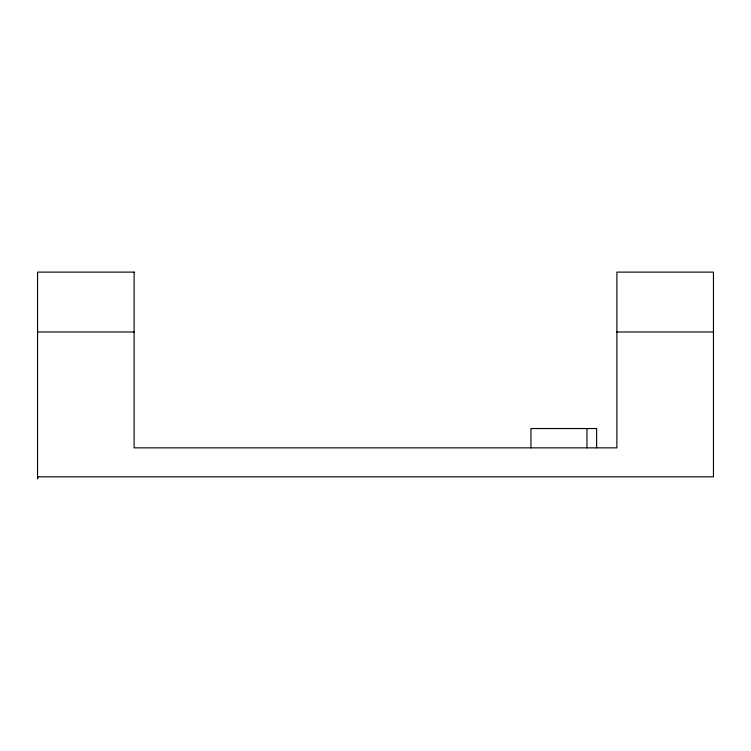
<?xml version="1.0" encoding="UTF-8"?>
<svg xmlns="http://www.w3.org/2000/svg" width="751" height="751" viewBox="0 0 751 751"><rect width="100%" height="100%" fill="white"/><g stroke="black" fill="none" stroke-linecap="round" stroke-linejoin="round"><path stroke-width="1.13" d="M37.55 331.98L134.11 331.98M616.89 331.98L713.45 331.98M37.691 477.861L37.663 476.819L37.71 478.885M596.613 447.849L596.613 428.539L530.957 428.539L530.957 447.849M586.963 428.539L586.963 447.849M134.11 272.115L37.55 272.115L37.55 476.819L713.45 476.819L713.45 272.115L616.89 272.115L616.89 447.849L134.11 447.849L134.11 272.115"/></g></svg>
